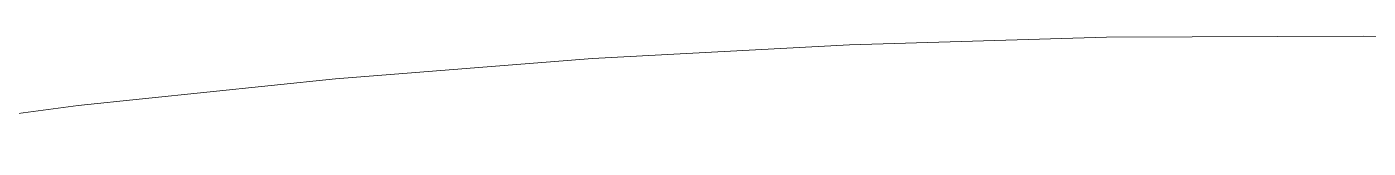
# Model space of a CAD drawing. Header units: inches. Extents: x 14 to 610, y 9 to 600.
# Drawn here: x 325.68 to 332.98, y 176.74 to 177.3 of the extents above; entities that cross this region are included whole.
import ezdxf
from ezdxf.enums import TextEntityAlignment as Align

# ---------------------------------------------------------------- set-up
doc = ezdxf.new("R2010")
doc.units = ezdxf.units.IN
doc.header["$MEASUREMENT"] = 0
doc.layers.add('A-FURN', color=7, linetype='Continuous')
doc.styles.get("Standard").update_dxf_attribs({"font": 'arial.ttf'})

# ---------------------------------------------------------------- blocks, each defined once
blk = doc.blocks.new('P_5CS702BK')
at = {"layer": 'A-FURN', "color": 0, "linetype": 'Continuous', "lineweight": 0}
for p, q in [((-1.4489, 17.1946), (-2.8462, 17.1392)), ((-0.0515, 17.2154), (-1.4489, 17.1946)), ((1.3459, 17.2017), (-0.0515, 17.2154)), ((-2.8462, 17.1392), (-4.2435, 17.0493)), ((-4.2435, 17.0493), (-5.6406, 16.9248)), ((-5.6406, 16.9248), (-7.0377, 16.7658)), ((-7.0377, 16.7658), (-8.4097, 16.5697))]:
    blk.add_line(p, q, dxfattribs=at)
at = {"layer": 'A-FURN'}
blk.add_attdef('CAPTG', text='', height=7, dxfattribs=at).set_placement((-1, -3.8193), align=Align.CENTER)
at = {"layer": 'A-FURN', "flags": 1}
for tag in ['CAPPN', 'CAPPD', 'CAPMG', 'CAPMC', 'CAPGC', 'CAPALIAS1', 'CAPALIAS2', 'CAPALIAS3', 'CAPBLDG', 'CAPFLOOR', 'CAPDEPT', 'CAPPERSON', 'CAPPL', 'CAPQT', 'CAPDH']:
    blk.add_attdef(tag, (0, 0), '', height=0.001, dxfattribs=at)

msp = doc.modelspace()

# ---------------------------------------------------------------- block references
at = {"layer": 'A-FURN', "rotation": 359.3991788311436}
msp.add_blockref('P_5CS702BK', (332.82416, 160.08587), dxfattribs=at)

doc.saveas('drawing.dxf')
